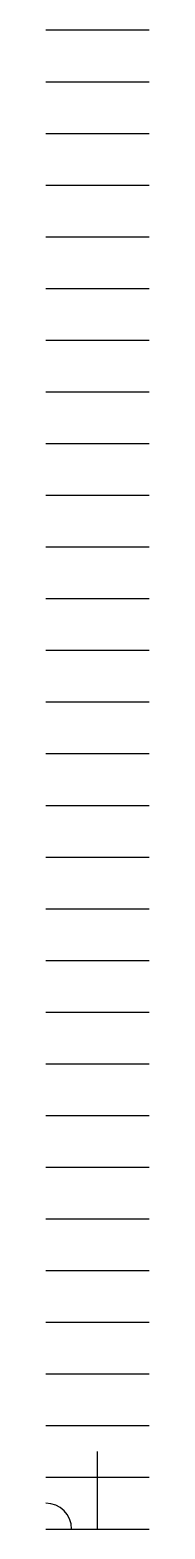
# Model space of a CAD drawing. Header units: metres. Extents: x 0 to 0.004, y 0 to 0.058.
import ezdxf

# ---------------------------------------------------------------- set-up
doc = ezdxf.new("R2010")
doc.units = ezdxf.units.M

msp = doc.modelspace()

# ---------------------------------------------------------------- linework, layer by layer
for p, q in [((0, 0.058), (0.004, 0.058)), ((0, 0.056), (0.004, 0.056)), ((0, 0.054), (0.004, 0.054)), ((0, 0.052), (0.004, 0.052)), ((0, 0.05), (0.004, 0.05)), ((0, 0.048), (0.004, 0.048)), ((0, 0.046), (0.004, 0.046)), ((0, 0.044), (0.004, 0.044)), ((0, 0.042), (0.004, 0.042)), ((0, 0.04), (0.004, 0.04)), ((0, 0.038), (0.004, 0.038)), ((0, 0.036), (0.004, 0.036)), ((0, 0.034), (0.004, 0.034)), ((0, 0.032), (0.004, 0.032)), ((0, 0.03), (0.004, 0.03)), ((0, 0.028), (0.004, 0.028)), ((0, 0.026), (0.004, 0.026)), ((0, 0.024), (0.004, 0.024)), ((0, 0.022), (0.004, 0.022)), ((0, 0.02), (0.004, 0.02)), ((0, 0.018), (0.004, 0.018)), ((0, 0.016), (0.004, 0.016)), ((0, 0.014), (0.004, 0.014)), ((0, 0.012), (0.004, 0.012)), ((0, 0.01), (0.004, 0.01)), ((0, 0.008), (0.004, 0.008)), ((0, 0.006), (0.004, 0.006)), ((0, 0.004), (0.004, 0.004)), ((0, 0.002), (0.004, 0.002)), ((0, 0), (0.004, 0))]:
    msp.add_line(p, q)
msp.add_lwpolyline([(0, 0), (0.002, 0), (0.002, 0.003)])
msp.add_arc((0, 0), 0.001, 0, 90)

doc.saveas('drawing.dxf')
